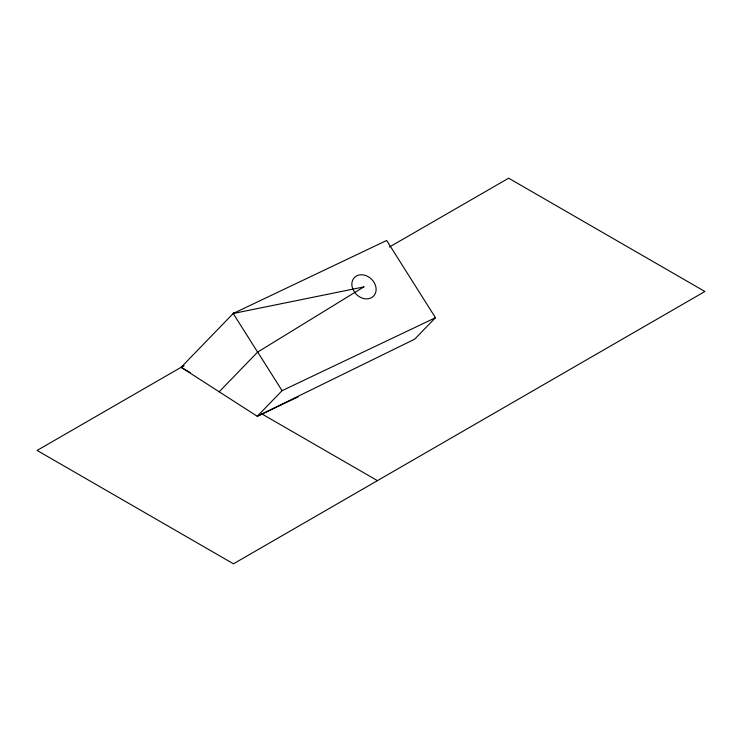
<?xml version="1.0" encoding="UTF-8"?>
<svg xmlns="http://www.w3.org/2000/svg" width="742" height="742" viewBox="0 0 742 742"><rect width="100%" height="100%" fill="white"/><g stroke="black" fill="none" stroke-linecap="round" stroke-linejoin="round"><path stroke-width="1.11" d="M297.95 396.942L257.261 416.29L181.113 367.299L233.869 312.818M219.187 391.795L257.678 352.042L282.081 390.663L257.261 416.29L414.685 339.168L435.461 317.724L386.656 240.482L233.276 313.43M363.914 286.904L233.211 313.495L257.613 352.116L363.979 286.829M184.118 365.565L37.1 450.44L233.461 563.809L704.9 291.495L508.65 178.191L389.448 247.012M181.113 367.299L183.181 366.279L181.113 367.299L190.091 372.484M282.081 390.663L435.461 317.724M261.972 413.98L377.474 480.668M354.797 292.469L356.225 294.259A13.328 10.74 44.1 0 0 375.415 293.22A13.328 10.74 44.1 0 0 363.923 275.032A13.328 10.74 44.1 0 0 352.589 288.508L354.732 292.534"/></g></svg>
